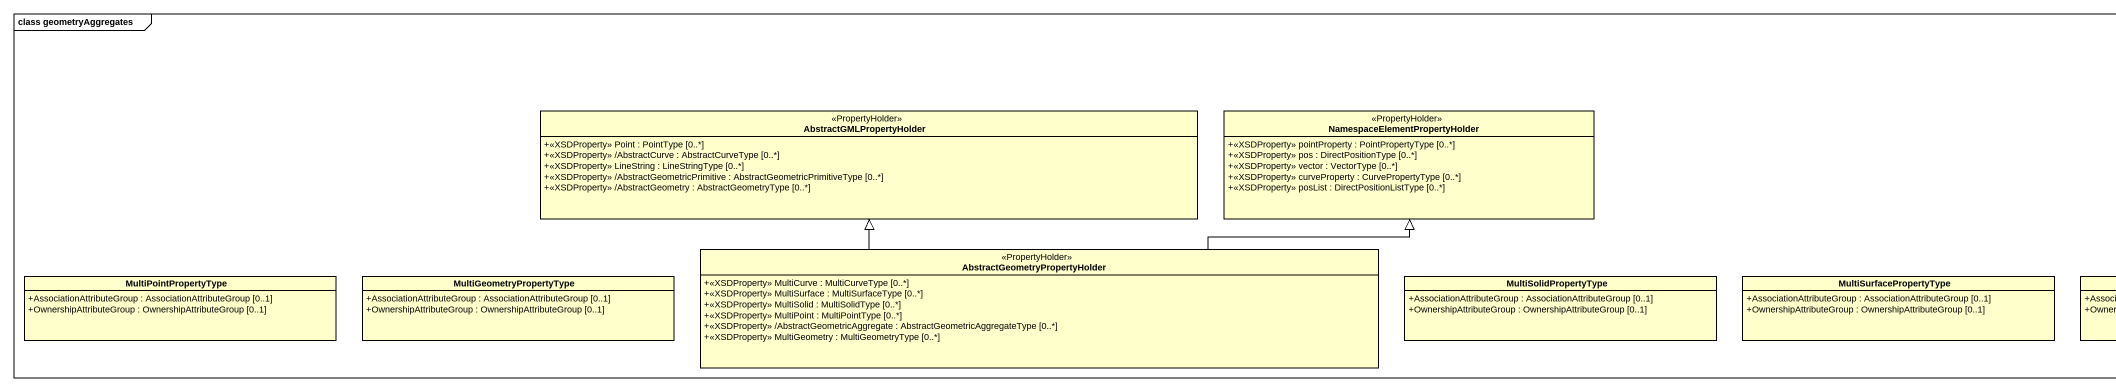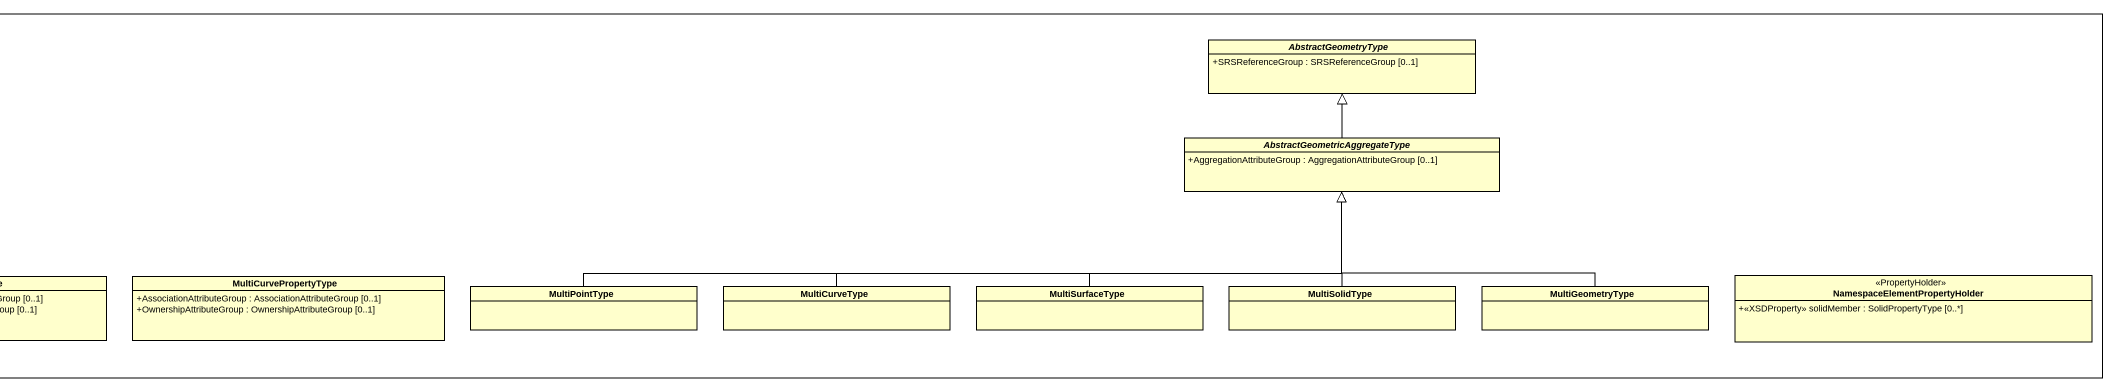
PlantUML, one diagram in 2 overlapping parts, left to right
@startuml
mainframe class geometryAggregates
hide circle
hide empty members
skinparam classAttributeIconSize 0
abstract class AbstractGeometryType {
  +SRSReferenceGroup : SRSReferenceGroup [0..1]
}
class AbstractGMLPropertyHolder <<PropertyHolder>> {
  +<<XSDProperty>> Point : PointType [0..*]
  +<<XSDProperty>> /AbstractCurve : AbstractCurveType [0..*]
  +<<XSDProperty>> LineString : LineStringType [0..*]
  +<<XSDProperty>> /AbstractGeometricPrimitive : AbstractGeometricPrimitiveType [0..*]
  +<<XSDProperty>> /AbstractGeometry : AbstractGeometryType [0..*]
}
class "NamespaceElementPropertyHolder" as NamespaceElementPropertyHold <<PropertyHolder>> {
  +<<XSDProperty>> pointProperty : PointPropertyType [0..*]
  +<<XSDProperty>> pos : DirectPositionType [0..*]
  +<<XSDProperty>> vector : VectorType [0..*]
  +<<XSDProperty>> curveProperty : CurvePropertyType [0..*]
  +<<XSDProperty>> posList : DirectPositionListType [0..*]
}
abstract class "AbstractGeometricAggregateType" as AbstractGeometricAggregateTy {
  +AggregationAttributeGroup : AggregationAttributeGroup [0..1]
}
class MultiPointPropertyType {
  +AssociationAttributeGroup : AssociationAttributeGroup [0..1]
  +OwnershipAttributeGroup : OwnershipAttributeGroup [0..1]
}
class MultiGeometryPropertyType {
  +AssociationAttributeGroup : AssociationAttributeGroup [0..1]
  +OwnershipAttributeGroup : OwnershipAttributeGroup [0..1]
}
class "AbstractGeometryPropertyHolder" as AbstractGeometryPropertyHold <<PropertyHolder>> {
  +<<XSDProperty>> MultiCurve : MultiCurveType [0..*]
  +<<XSDProperty>> MultiSurface : MultiSurfaceType [0..*]
  +<<XSDProperty>> MultiSolid : MultiSolidType [0..*]
  +<<XSDProperty>> MultiPoint : MultiPointType [0..*]
  +<<XSDProperty>> /AbstractGeometricAggregate : AbstractGeometricAggregateType [0..*]
  +<<XSDProperty>> MultiGeometry : MultiGeometryType [0..*]
}
class MultiSolidPropertyType {
  +AssociationAttributeGroup : AssociationAttributeGroup [0..1]
  +OwnershipAttributeGroup : OwnershipAttributeGroup [0..1]
}
class MultiSurfacePropertyType {
  +AssociationAttributeGroup : AssociationAttributeGroup [0..1]
  +OwnershipAttributeGroup : OwnershipAttributeGroup [0..1]
}
class MultiCurvePropertyType {
  +AssociationAttributeGroup : AssociationAttributeGroup [0..1]
  +OwnershipAttributeGroup : OwnershipAttributeGroup [0..1]
}
class "NamespaceElementPropertyHolder" as NamespaceElementPropertyHold_2 <<PropertyHolder>> {
  +<<XSDProperty>> solidMember : SolidPropertyType [0..*]
}
class MultiPointType
class MultiCurveType
class MultiSurfaceType
class MultiSolidType
class MultiGeometryType
AbstractGeometricAggregateTy -up-|> AbstractGeometryType
AbstractGeometryPropertyHold -up-|> AbstractGMLPropertyHolder
AbstractGeometryPropertyHold -right-|> NamespaceElementPropertyHold
MultiPointType -right-|> AbstractGeometricAggregateTy
MultiCurveType -right-|> AbstractGeometricAggregateTy
MultiSurfaceType -right-|> AbstractGeometricAggregateTy
MultiSolidType -up-|> AbstractGeometricAggregateTy
MultiGeometryType -left-|> AbstractGeometricAggregateTy
@enduml
